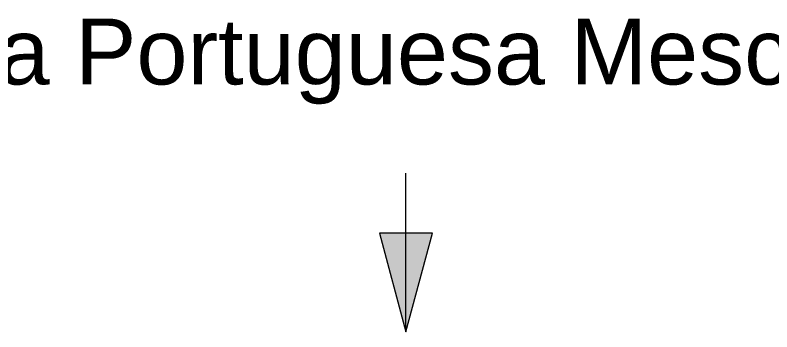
# Model space of a CAD drawing. Header units: millimetres. Extents: x -50912 to 58751, y -45352 to 5553.
# Drawn here: x 52280 to 53431, y 4639 to 5120 of the extents above; entities that cross this region are included whole.
import ezdxf

# ---------------------------------------------------------------- set-up
doc = ezdxf.new("R2010")
doc.units = ezdxf.units.MM
doc.layers.add('G-ANNO-TEXT', color=231, linetype='Continuous', lineweight=9)
doc.styles.add('Arial_1', font='arial.ttf', dxfattribs={"height": 100})

msp = doc.modelspace()

# ---------------------------------------------------------------- hatches: boundary and pattern name
at = {"layer": 'G-ANNO-TEXT'}
msp.add_hatch(color=7, dxfattribs=at).paths.add_polyline_path([(52874.605, 4638.873), (52914.797, 4788.873), (52834.412, 4788.873)])

# ---------------------------------------------------------------- linework, layer by layer
at = {"layer": 'G-ANNO-TEXT', "color": 7}
for p, q in [((52874.605, 4638.873), (52874.605, 4880.035)), ((52914.797, 4788.873), (52834.412, 4788.873)), ((52834.412, 4788.873), (52874.605, 4638.873)), ((52874.605, 4638.873), (52914.797, 4788.873))]:
    msp.add_line(p, q, dxfattribs=at)

# ---------------------------------------------------------------- texts
at = {"layer": 'G-ANNO-TEXT', "color": 7, "insert": (51983.355, 5114.651), "char_height": 100, "width": 2156.53937, "attachment_point": 1, "style": 'Arial_1'}
msp.add_mtext('Telha Portuguesa Mesclada', dxfattribs=at)

doc.saveas('drawing.dxf')
